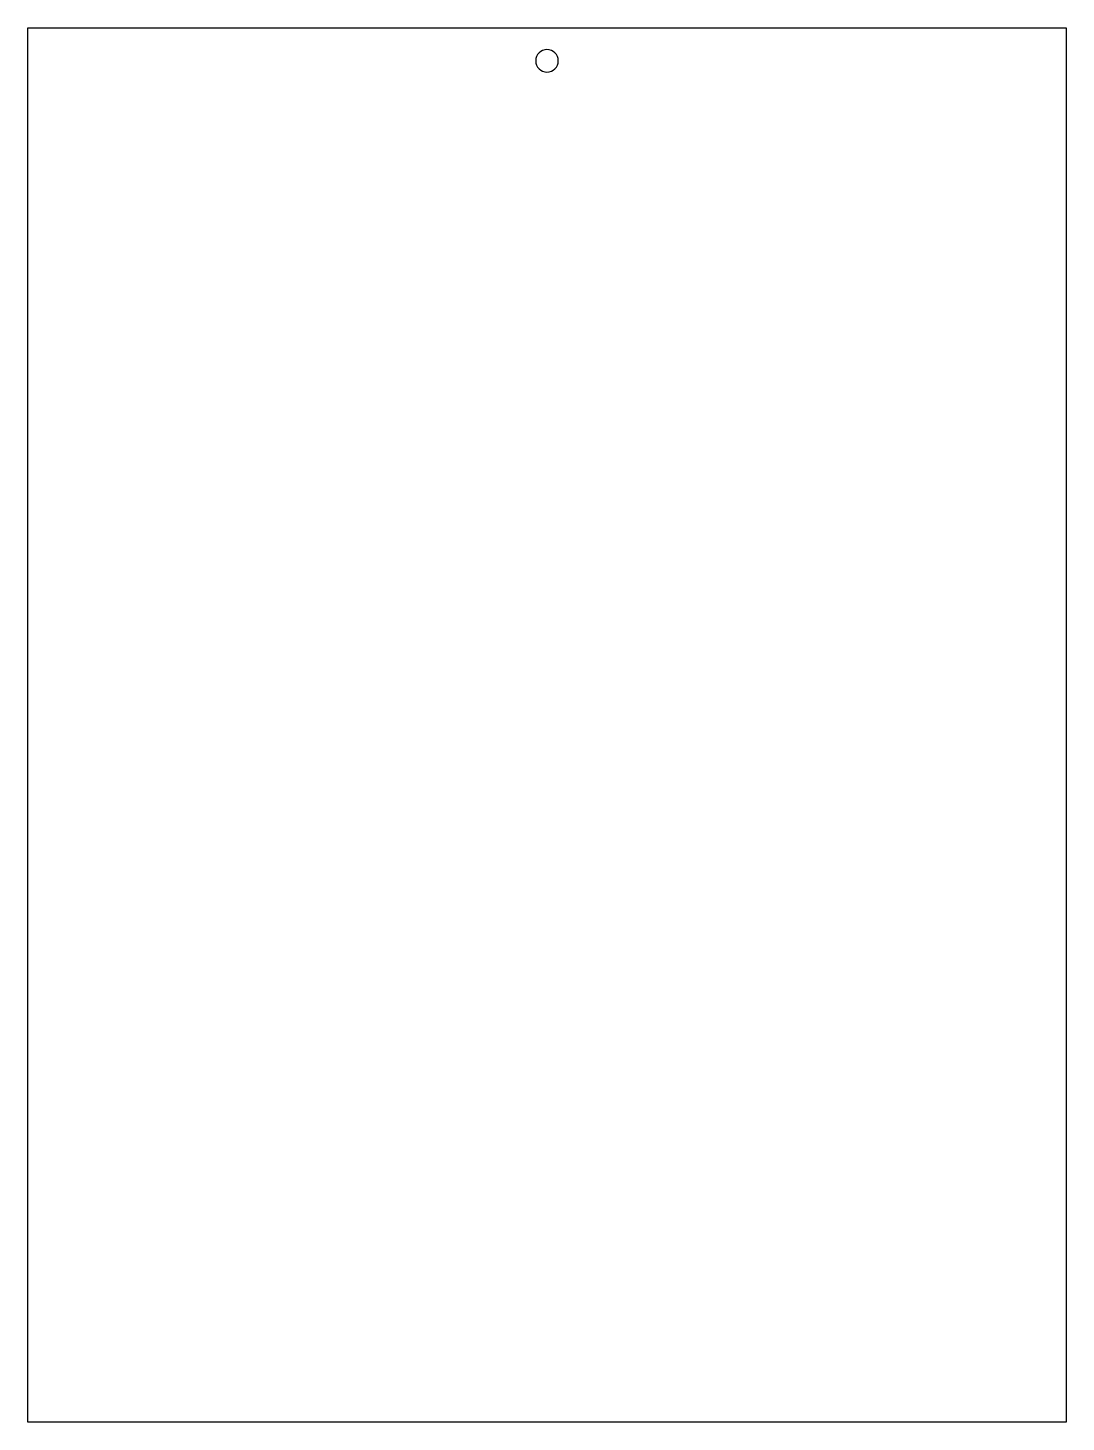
# Model space of a CAD drawing. Extents: x 1 to 12.4, y 1 to 16.3.
import ezdxf

# ---------------------------------------------------------------- set-up
doc = ezdxf.new("R2010")
doc.units = 0
doc.layers.add('1', color=7, linetype='CONTINUOUS')

msp = doc.modelspace()

# ---------------------------------------------------------------- linework, layer by layer
at = {"layer": '1', "color": 1, "linetype": 'CONTINUOUS'}
for p, q in [((1, 16.312), (12.4, 16.312)), ((1, 1), (1, 16.312)), ((12.4, 16.312), (12.4, 1)), ((12.4, 1), (1, 1))]:
    msp.add_line(p, q, dxfattribs=at)
for start, end in [(360, 180), (180, 360)]:
    msp.add_arc((6.7, 15.95), 0.124, start, end, dxfattribs=at)

doc.saveas('drawing.dxf')
